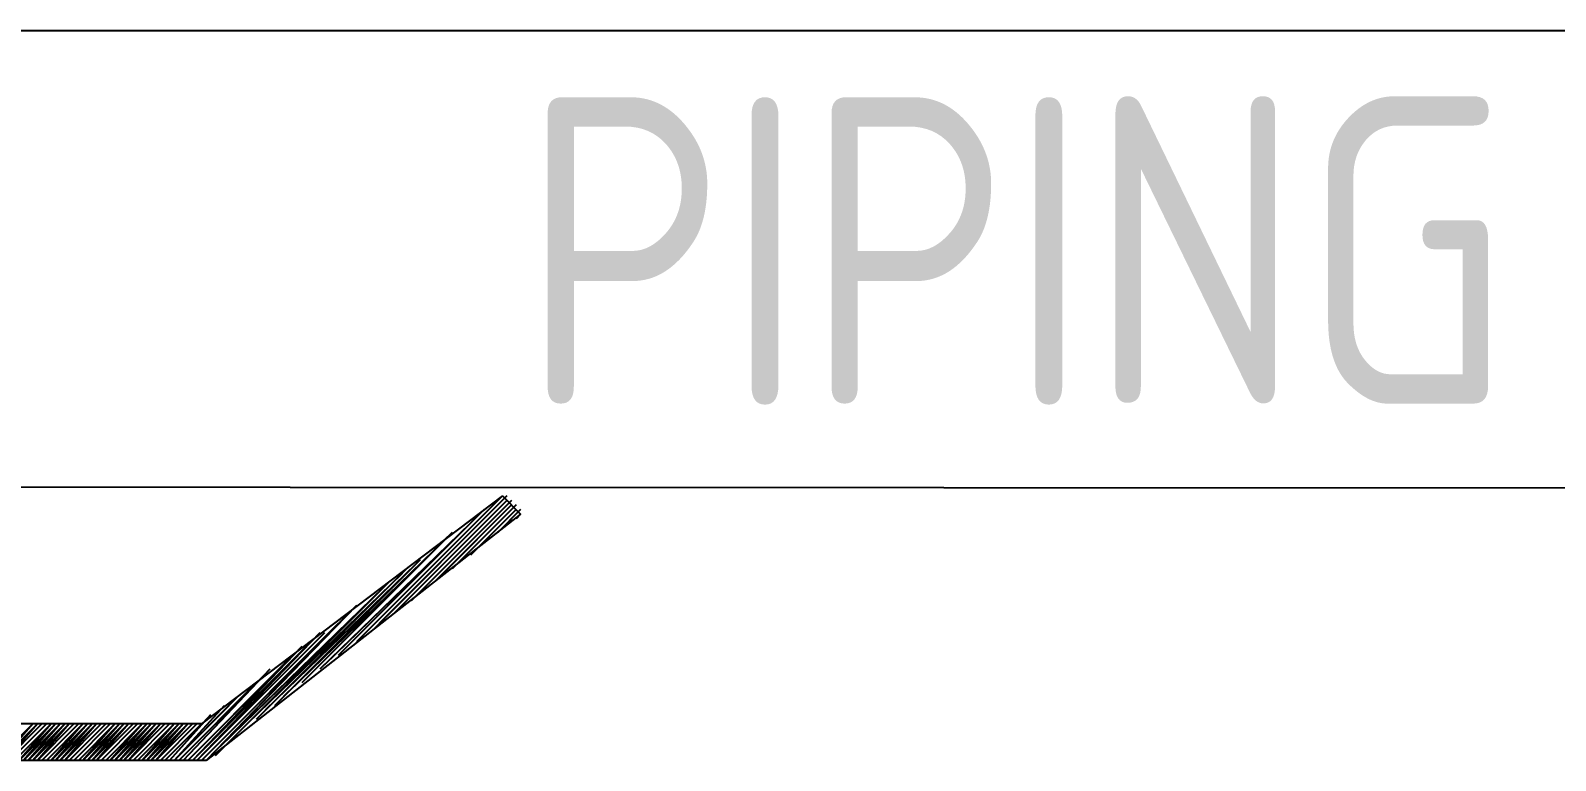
# Model space of a CAD drawing. Extents: x -1005 to 594, y -998 to 420.
# Drawn here: x 411.35 to 444.8, y 28 to 44 of the extents above; entities that cross this region are included whole.
import ezdxf

# ---------------------------------------------------------------- set-up
doc = ezdxf.new("R2010")
doc.units = 0
doc.styles.add('TTFN17', font='GOST type A')

msp = doc.modelspace()

# ---------------------------------------------------------------- linework, layer by layer
at = {"layer": 'GT_1', "flags": 128}
for points in [[(402.7, 44), (589.1, 44)], [(402.7, 34), (589.1, 33.9)], [(421.7, 33.8), (415.1, 28.8)], [(421.7, 33.8), (418.6, 30.7)], [(421.8, 33.8), (418.9, 30.9)], [(421.8, 33.8), (419, 31)], [(421.7, 33.8), (422.1, 33.4)], [(421.3, 33.5), (418.2, 30.4)], [(421.6, 33.7), (418.5, 30.6)], [(421.8, 33.7), (419.3, 31.2)], [(421.8, 33.7), (419.4, 31.3)], [(421.9, 33.7), (419.7, 31.5)], [(421.9, 33.7), (419.8, 31.6)], [(421.9, 33.7), (420, 31.8)], [(421.9, 33.6), (420.2, 31.9)], [(421.9, 33.6), (420.4, 32.1)], [(422, 33.6), (420.6, 32.2)], [(422, 33.6), (420.8, 32.4)], [(422, 33.5), (421, 32.5)], [(422, 33.5), (421.2, 32.7)], [(422, 33.5), (421.3, 32.8)], [(422.1, 33.5), (421.6, 33)], [(422.1, 33.5), (421.7, 33.1)], [(422.1, 33.4), (415.2, 28)], [(421, 33.2), (417.8, 30.1)], [(421.2, 33.4), (418.1, 30.3)], [(422.1, 33.4), (422, 33.3)], [(422.1, 33.4), (422.1, 33.4)], [(420.5, 32.9), (417.3, 29.7)], [(420.6, 33), (417.4, 29.8)], [(420.9, 33.1), (417.7, 30)], [(420.2, 32.6), (416.9, 29.4)], [(420.3, 32.7), (417, 29.5)], [(419.6, 32.2), (416.3, 28.9)], [(419.8, 32.3), (416.5, 29.1)], [(419.9, 32.4), (416.7, 29.2)], [(419.1, 31.8), (415.7, 28.5)], [(419.2, 31.9), (415.9, 28.6)], [(419.5, 32.1), (416.1, 28.8)], [(418.8, 31.5), (415.4, 28.1)], [(418.9, 31.6), (415.5, 28.3)], [(418.5, 31.4), (415.2, 28)], [(418.4, 31.3), (415.2, 28)], [(417.8, 30.8), (415, 28)], [(417.7, 30.8), (415, 28)], [(418.2, 31.1), (415.1, 28)], [(418.1, 31), (415.1, 28)], [(417.5, 30.6), (414.9, 28)], [(417.3, 30.5), (414.9, 28)], [(417.1, 30.3), (414.8, 28)], [(417, 30.2), (414.8, 28)], [(416.6, 30), (414.7, 28)], [(416.4, 29.8), (414.7, 28)], [(416.8, 30), (414.8, 28)], [(416.3, 29.7), (414.6, 28)], [(416.1, 29.5), (414.6, 28)], [(415.9, 29.4), (414.5, 28)], [(415.7, 29.2), (414.5, 28)], [(415.6, 29.2), (414.5, 28)], [(415.1, 28.8), (404.6, 28.8)], [(411.4, 28.8), (410.6, 28)], [(411.4, 28.8), (410.6, 28)], [(411.4, 28.8), (410.7, 28)], [(411.5, 28.8), (410.7, 28)], [(411.6, 28.8), (410.8, 28)], [(411.5, 28.8), (410.8, 28)], [(411.6, 28.8), (410.8, 28)], [(411.7, 28.8), (410.9, 28)], [(411.7, 28.8), (410.9, 28)], [(411.8, 28.8), (411, 28)], [(411.8, 28.8), (411, 28)], [(411.9, 28.8), (411.1, 28)], [(411.8, 28.8), (411.1, 28)], [(412, 28.8), (411.2, 28)], [(411.9, 28.8), (411.2, 28)], [(412.1, 28.8), (411.3, 28)], [(412.1, 28.8), (411.3, 28)], [(412, 28.8), (411.3, 28)], [(412.1, 28.8), (411.4, 28)], [(412.2, 28.8), (411.4, 28)], [(412.3, 28.8), (411.5, 28)], [(412.2, 28.8), (411.5, 28)], [(412.3, 28.8), (411.5, 28)], [(412.4, 28.8), (411.6, 28)], [(412.4, 28.8), (411.6, 28)], [(412.5, 28.8), (411.7, 28)], [(412.5, 28.8), (411.7, 28)], [(412.6, 28.8), (411.8, 28)], [(412.5, 28.8), (411.8, 28)], [(412.7, 28.8), (411.9, 28)], [(412.7, 28.8), (411.9, 28)], [(412.6, 28.8), (411.9, 28)], [(412.7, 28.8), (412, 28)], [(412.8, 28.8), (412, 28)], [(412.9, 28.8), (412.1, 28)], [(412.9, 28.8), (412.1, 28)], [(412.8, 28.8), (412.1, 28)], [(413, 28.8), (412.2, 28)], [(413, 28.8), (412.2, 28)], [(413.1, 28.8), (412.3, 28)], [(413.1, 28.8), (412.3, 28)], [(413.2, 28.8), (412.4, 28)], [(413.2, 28.8), (412.4, 28)], [(413.3, 28.8), (412.5, 28)], [(413.2, 28.8), (412.5, 28)], [(413.4, 28.8), (412.6, 28)], [(413.4, 28.8), (412.6, 28)], [(413.3, 28.8), (412.6, 28)], [(413.4, 28.8), (412.7, 28)], [(413.5, 28.8), (412.7, 28)], [(413.6, 28.8), (412.8, 28)], [(413.5, 28.8), (412.8, 28)], [(413.6, 28.8), (412.8, 28)], [(413.7, 28.8), (412.9, 28)], [(413.7, 28.8), (412.9, 28)], [(413.8, 28.8), (413, 28)], [(413.8, 28.8), (413, 28)], [(413.9, 28.8), (413.1, 28)], [(413.8, 28.8), (413.1, 28)], [(414, 28.8), (413.2, 28)], [(414, 28.8), (413.2, 28)], [(413.9, 28.8), (413.2, 28)], [(414, 28.8), (413.3, 28)], [(414.1, 28.8), (413.3, 28)], [(414.1, 28.8), (413.4, 28)], [(414.2, 28.8), (413.4, 28)], [(414.3, 28.8), (413.5, 28)], [(414.2, 28.8), (413.5, 28)], [(414.3, 28.8), (413.5, 28)], [(414.4, 28.8), (413.6, 28)], [(414.4, 28.8), (413.6, 28)], [(414.5, 28.8), (413.7, 28)], [(414.5, 28.8), (413.7, 28)], [(414.6, 28.8), (413.8, 28)], [(414.5, 28.8), (413.8, 28)], [(414.7, 28.8), (413.9, 28)], [(414.7, 28.8), (413.9, 28)], [(414.6, 28.8), (413.9, 28)], [(414.7, 28.8), (414, 28)], [(414.8, 28.8), (414, 28)], [(414.9, 28.8), (414.1, 28)], [(414.8, 28.8), (414.1, 28)], [(414.9, 28.8), (414.1, 28)], [(415, 28.8), (414.2, 28)], [(415, 28.8), (414.2, 28)], [(415.1, 28.8), (414.3, 28)], [(415.1, 28.8), (414.3, 28)], [(415.3, 29), (414.4, 28)], [(415.2, 28.9), (414.4, 28)], [(415.2, 28), (404.6, 28)]]:
    msp.add_lwpolyline(points, dxfattribs=at)

# ---------------------------------------------------------------- texts
at = {"layer": 'GT_1', "style": 'TTFN17'}
msp.add_text('PIPING ISOMETRIC', height=6.7375, dxfattribs=at).set_placement((422.111, 35.8))

doc.saveas('drawing.dxf')
